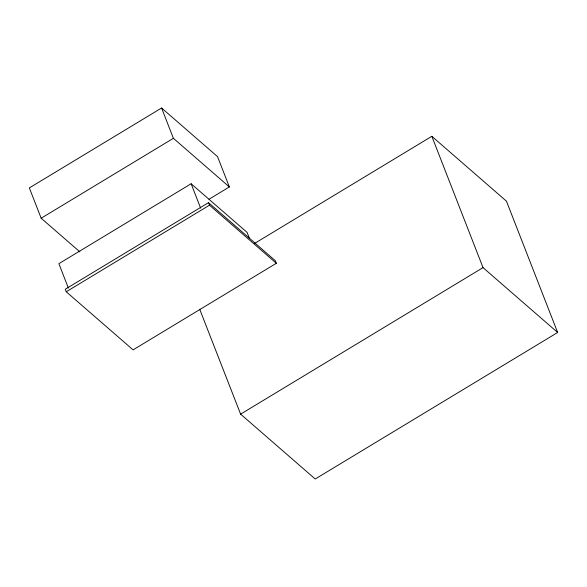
<?xml version="1.0" encoding="UTF-8"?>
<svg xmlns="http://www.w3.org/2000/svg" width="587" height="587" viewBox="0 0 587 587"><rect width="100%" height="100%" fill="white"/><g stroke="black" fill="none" stroke-linecap="round" stroke-linejoin="round"><path stroke-width="0.88" d="M209.016 199.242L229.363 186.945L217.55 156.641L161.586 108.001L29.35 187.921L41.163 218.225L79.854 251.852M41.163 218.225L173.4 138.305L229.363 186.945M249.38 238.285L247.083 232.393L191.12 183.753L58.883 263.673L68.4 288.085M208.51 202.662L65.26 289.244L66.243 291.768L133.088 349.874L276.338 263.292L275.354 260.767L208.51 202.662L209.493 205.186L276.338 263.292M66.243 291.768L209.493 205.186M254.523 243.466L431.834 136.301L506.449 201.165L557.65 332.477L315.219 478.999L240.604 414.143L199.712 309.261M240.604 414.143L483.028 267.621L557.65 332.477M431.834 136.301L483.028 267.621M161.586 108.001L173.4 138.305M191.12 183.753L200.637 208.158"/></g></svg>
